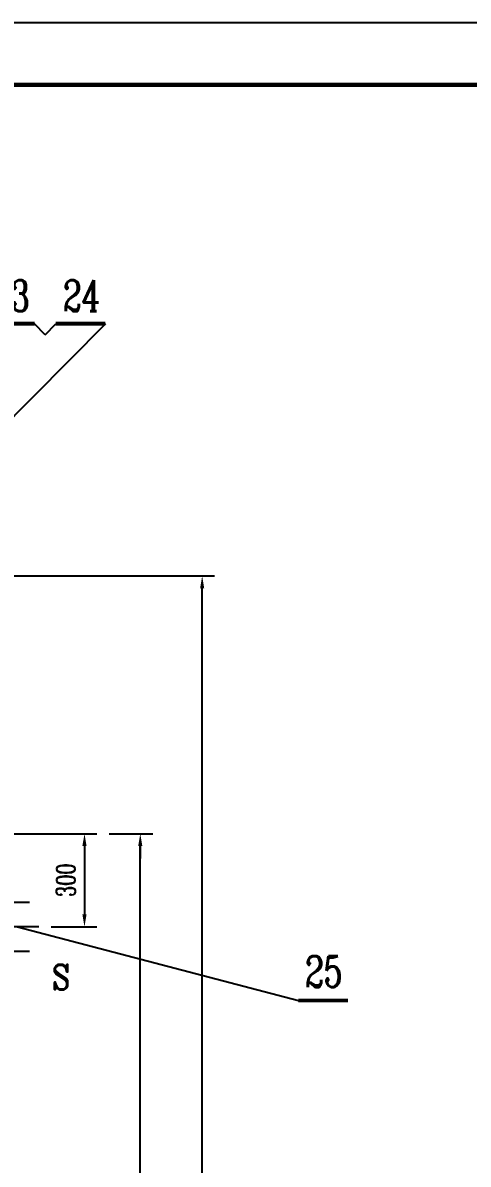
# Model space of a CAD drawing. Extents: x 37280 to 54100, y -24210 to -11888.
# Drawn here: x 42305 to 43740, y -15568 to -11888 of the extents above; entities that cross this region are included whole.
import ezdxf

# ---------------------------------------------------------------- set-up
doc = ezdxf.new("R2010")
doc.units = 0
doc.header["$LTSCALE"] = 120
doc.header["$MEASUREMENT"] = 0
doc.linetypes.add('CENTER', pattern=[2, 1.25, -0.25, 0.25, -0.25])
doc.layers.get('0').update_dxf_attribs({"linetype": 'CONTINUOUS'})
for name, color, linetype in [('4', 1, 'CENTER'), ('P4', 4, 'CONTINUOUS'), ('TAB', 7, 'CONTINUOUS')]:
    doc.layers.add(name, color=color, linetype=linetype)
doc.styles.add('RC', font='romanc', dxfattribs={"width": 0.7, "bigfont": 'hztxt'})
doc.styles.add('SD', font='romanc', dxfattribs={"width": 0.7, "bigfont": 'hztxt'})

msp = doc.modelspace()

# ---------------------------------------------------------------- linework, layer by layer
for p, q in [((42570.6, -12858), (41663.4, -13773.6)), ((42376.6, -12893.5), (42342.5, -12858)), ((42376.6, -12893.5), (42410.6, -12858)), ((41356, -13671.6), (42922.5, -13671.6)), ((42882.5, -18762.7), (42882.5, -13711.6)), ((42177, -14502.7), (42543.2, -14502.7)), ((42583.2, -14502.7), (42723, -14502.7)), ((42583.2, -14502.7), (42723, -14502.7)), ((42503.2, -14542.7), (42503.2, -14762.7)), ((42683, -17262.7), (42683, -14542.7)), ((42683, -14542.7), (42683, -14582.7)), ((42287, -14802.7), (43192.7, -15040.8)), ((42395.6, -14802.7), (42543.2, -14802.7))]:
    msp.add_line(p, q)
for points in [[(42875.8, -13711.6), (42889.1, -13711.6), (42882.5, -13671.6)], [(42496.5, -14542.7), (42509.9, -14542.7), (42503.2, -14502.7)], [(42676.4, -14542.7), (42689.7, -14542.7), (42683, -14502.7)], [(42676.4, -14542.7), (42689.7, -14542.7), (42683, -14502.7)], [(42496.5, -14762.7), (42509.9, -14762.7), (42503.2, -14802.7)]]:
    msp.add_solid(points)
at = {"layer": '4'}
for p, q in [((42213.4, -14723.7), (42325.8, -14723.7)), ((42355.6, -14802.7), (42042.9, -14802.7)), ((42213.4, -14881.7), (42325.8, -14881.7))]:
    msp.add_line(p, q, dxfattribs=at)
at = {"layer": 'P4', "const_width": 12}
for points in [[(42342.5, -12858), (42182.5, -12858)], [(42570.6, -12858), (42410.6, -12858)], [(43192.7, -15040.8), (43352.7, -15040.8)]]:
    msp.add_lwpolyline(points, dxfattribs=at)
at = {"layer": 'TAB'}
msp.add_line((54100.4, -11887.8), (37280.4, -11887.8), dxfattribs=at)
at = {"layer": 'TAB', "const_width": 14}
msp.add_lwpolyline([(37780.4, -23567.8), (53900.4, -23567.8), (53900.4, -12087.8), (37780.4, -12087.8)], close=True, dxfattribs=at)

# ---------------------------------------------------------------- texts
at = {"color": 3, "style": 'SD', "width": 0.7}
msp.add_text('s', height=120, dxfattribs=at).set_placement((42397.2, -15005.1))
at = {"insert": (42443.2, -14652.7), "char_height": 60, "attachment_point": 5, "rotation": 90, "style": 'RC'}
msp.add_mtext('\\A1;300', dxfattribs=at)
at = {"layer": 'P4', "style": 'SD', "width": 0.7}
for s, p in [('23', (42206.1, -12818.1)), ('24', (42434.3, -12818.1)), ('25', (43214.6, -14997.5))]:
    msp.add_text(s, height=100, dxfattribs=at).set_placement(p)

doc.saveas('drawing.dxf')
